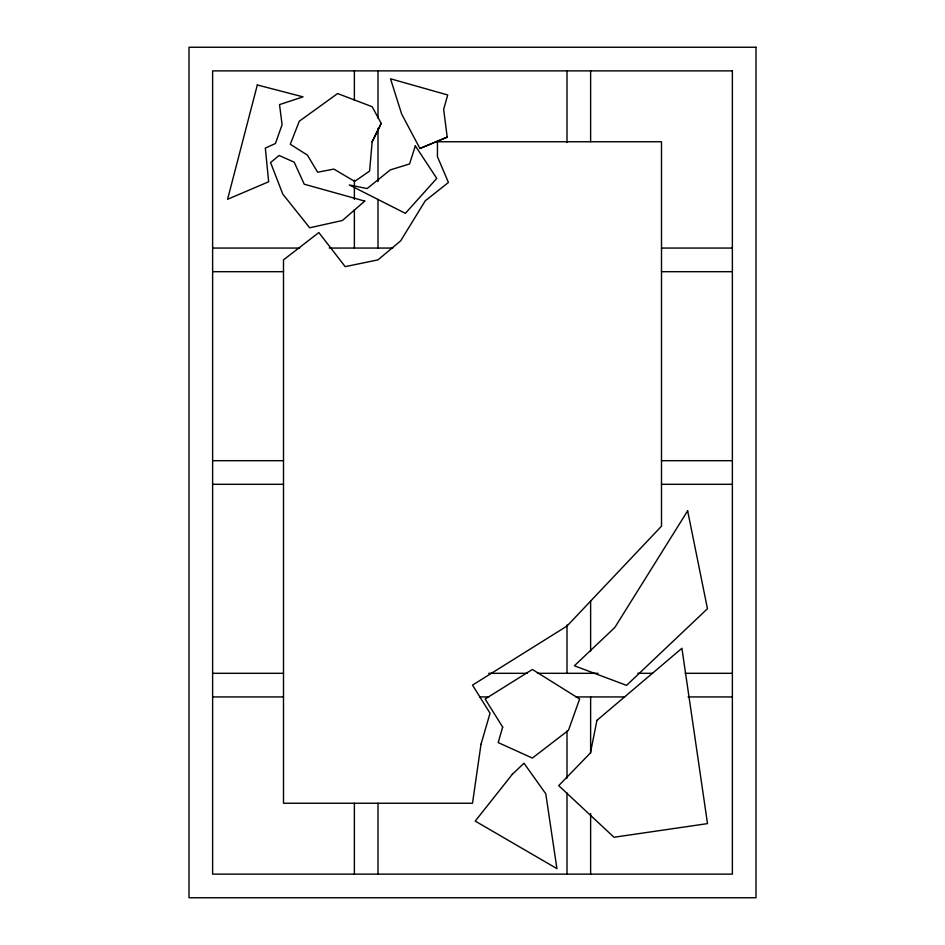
<?xml version="1.0" encoding="UTF-8"?>
<svg xmlns="http://www.w3.org/2000/svg" width="945" height="945" viewBox="0 0 945 945"><rect width="100%" height="100%" fill="white"/><g stroke="black" fill="none" stroke-linecap="round" stroke-linejoin="round"><path stroke-width="1.42" d="M372.141 141.974L381.225 123.382L372.141 106.702L337.613 93.555L299.305 121.208L290.28 144.266L307.409 155.122L317.65 172.238L333.88 169.096L354.682 181.405L369.601 171.057L372.188 141.443L381.225 123.382M447.209 137.155L419.911 148.483L401.649 114.026L390.521 78.789L447.717 94.972L443.654 109.337L447.209 137.155L419.911 148.483M212.625 248.062L299.742 248.062M329.273 248.062L392.766 248.062M661.5 248.062L732.375 248.062M212.625 271.688L283.5 271.688M661.5 271.688L732.375 271.688M212.625 460.687L283.5 460.687M661.5 460.687L732.375 460.687M212.625 484.312L283.5 484.312M661.5 484.312L732.375 484.312M212.625 673.312L283.5 673.312M488.742 673.312L527.133 673.312M537.469 673.312L598.008 673.312M637.875 673.312L652.641 673.312M685.125 673.312L732.375 673.312M212.625 696.938L283.5 696.938M479.883 696.938L488.742 696.938M575.859 696.938L624.586 696.938M688.078 696.938L732.375 696.938M590.625 70.875L590.625 141.75M590.625 600.961L590.625 651.164M590.625 696.938L590.625 753.047M590.625 813.586L590.625 874.125M567 70.698L567 142.53M567 624.964L567 673.312M567 730.898L567 778.148M567 792.914L567 874.125M378 70.875L378 118.125M378 128.461L378 181.617M378 199.336L378 248.062M378 803.25L378 874.125M354.375 70.698L354.375 100.406M354.375 180.141L354.375 199.336M354.375 209.672L354.375 248.062M354.375 803.25L354.375 874.125M481.017 744.188L472.5 803.25L283.5 803.25L283.5 259.875L318.843 232.564L345.185 266.644L378 259.875L400.668 240.833L425.25 200.812L448.438 182.479L437.452 156.681L437.452 141.75L661.5 141.75L661.5 526.164L567 626.062L472.5 685.125L490.053 713.215L481.017 744.188M596.933 720.374L590.436 752.941L558.708 785.638L614.002 837.258L707.51 823.615L681.912 648.282L596.933 720.374M257.323 84.967L227.58 199.289L268.663 181.759L265.321 148.081L275.432 143.522L282.082 124.728L279.531 104.6L303.05 96.862L257.323 84.967M502.681 727.095L498.169 742.581L532.378 758.067L568.488 730.284L579.628 699.005L532.378 669.473L485.128 699.005L502.681 727.095M415.316 145.837L409.575 163.934L390.285 169.911L367.132 188.551L349.331 184.96L405.381 213.346L436.767 178.404L415.316 145.837M687.653 510.82L614.841 627.468L574.383 665.776L626.547 685.361L707.462 608.722L687.653 510.82M512.308 774.333L475.229 821.087L556.912 868.62L545.785 793.812L524.002 763.217L512.308 774.333M364.746 201.096L342.385 220.504L309.677 227.792L282.803 194.127L270.577 162.564L279.106 155.476L294.202 162.197L304.231 184.204L364.746 201.096M756 47.25L189 47.25L189 897.75L756 897.75L756 47.25M732.375 70.875L212.625 70.875L212.625 874.125L732.375 874.125L732.375 70.875"/></g></svg>
